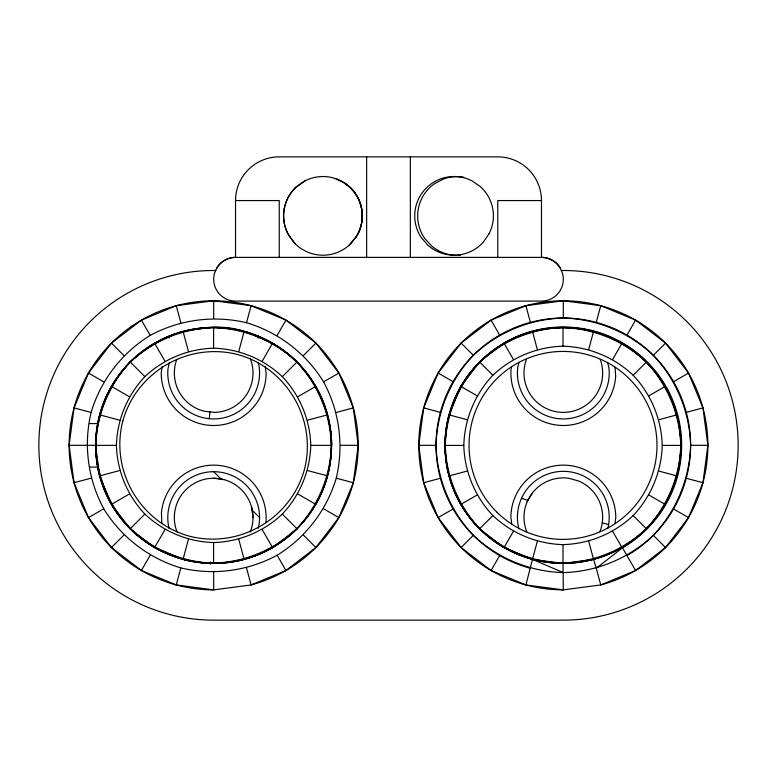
<?xml version="1.0" encoding="UTF-8"?>
<svg xmlns="http://www.w3.org/2000/svg" width="777" height="777" viewBox="0 0 777 777"><rect width="100%" height="100%" fill="white"/><g stroke="black" fill="none" stroke-linecap="round" stroke-linejoin="round"><path stroke-width="1.17" d="M209.256 418.725L209.916 411.868M69.124 445.318L74.048 407.906L88.491 373.047L111.461 343.104L141.404 320.134L176.262 305.691L213.675 300.767L251.088 305.691L285.946 320.134L315.889 343.104L338.859 373.047L353.302 407.906L358.226 445.318L353.302 482.731L338.859 517.589L315.889 547.532L285.946 570.503L251.088 584.945L213.675 589.869L176.262 584.945L141.404 570.503L111.461 547.532L88.491 517.589L74.048 482.731L69.124 445.318L95.581 445.318L99.602 475.883L111.402 504.37L130.167 528.826L154.623 547.591L183.11 559.391A118.094 118.094 0 0 0 272.727 547.591L297.183 528.826M91.084 412.47C83.353 445.066 87.859 479.292 103.759 508.78C121.338 537.286 148.737 558.304 180.827 567.909C213.422 575.64 247.649 571.134 277.136 555.234C305.643 537.655 326.661 510.256 336.266 478.166C343.997 445.571 339.491 411.344 323.591 381.857C306.012 353.35 278.613 332.333 246.523 322.727C213.928 314.996 179.701 319.502 150.214 335.402C121.707 352.981 100.689 380.38 91.084 412.47L74.048 407.906M95.581 445.318C96.474 414.16 108.77 384.479 130.167 361.81C149.339 345.075 172.416 330.847 198.388 329.234A88.656 88.656 0 0 1 258.479 337.14C302.622 353.234 330.856 399.164 331.769 445.318M95.853 445.367C96.746 414.296 109.003 384.702 130.332 362.101C152.933 340.773 182.527 328.516 213.597 327.622C244.658 328.516 274.252 340.773 296.853 362.101C318.182 384.702 330.439 414.296 331.342 445.367C330.439 476.427 318.182 506.021 296.853 528.622C274.252 549.951 244.658 562.208 213.597 563.111C182.527 562.208 152.933 549.951 130.332 528.622C109.003 506.021 96.746 476.427 95.853 445.367L116.414 445.367C117.152 471.008 127.273 495.435 144.872 514.083C163.529 531.691 187.956 541.812 213.597 542.55C239.238 541.812 263.665 531.691 282.313 514.083C299.922 495.435 310.042 471.008 310.781 445.367C310.042 419.726 299.922 395.299 282.313 376.641C263.665 359.042 239.238 348.922 213.597 348.183C187.956 348.922 163.529 359.042 144.872 376.641C127.273 395.299 117.152 419.726 116.414 445.367M162.063 366.666L161.227 373.047A52.447 52.447 0 0 0 213.675 425.495A52.447 52.447 0 0 0 266.123 373.047L265.287 366.666M418.774 445.318L423.698 407.906L438.141 373.047L461.111 343.104L491.054 320.134L525.912 305.691L563.325 300.767L600.738 305.691L635.596 320.134L665.539 343.104L688.509 373.047L702.952 407.906L707.876 445.318L702.952 482.731L688.509 517.589L665.539 547.532L635.596 570.503L600.738 584.945L563.325 589.869L525.912 584.945L491.054 570.503L461.111 547.532L438.141 517.589L423.698 482.731L418.774 445.318L436.033 445.318C437.004 411.732 450.262 379.739 473.319 355.312C497.746 332.255 529.739 318.997 563.325 318.026C596.911 318.997 628.904 332.255 653.331 355.312C676.388 379.739 689.646 411.732 690.617 445.318C689.646 478.904 676.388 510.897 653.331 535.324C628.904 558.381 596.911 571.639 563.325 572.61C529.739 571.639 497.746 558.381 473.319 535.324C450.262 510.897 437.004 478.904 436.033 445.318M445.27 445.396C446.173 414.335 458.43 384.741 479.759 362.14C502.36 340.812 531.954 328.554 563.014 327.651C594.084 328.554 623.678 340.812 646.279 362.14C667.608 384.741 679.865 414.335 680.759 445.396C679.865 476.466 667.608 506.06 646.279 528.661C623.678 549.99 594.084 562.247 563.014 563.15C531.954 562.247 502.36 549.99 479.759 528.661C458.43 506.06 446.173 476.466 445.27 445.396L463.791 445.396C464.549 471.581 474.883 496.513 492.851 515.559C511.897 533.537 536.839 543.871 563.014 544.628C589.199 543.871 614.131 533.537 633.177 515.559C651.155 496.513 661.489 471.581 662.237 445.396C661.489 419.221 651.155 394.289 633.177 375.242C614.131 357.265 589.199 346.93 563.014 346.173C536.839 346.93 511.897 357.265 492.851 375.242C474.883 394.289 464.549 419.221 463.791 445.396M615.073 522.911L615.772 517.589A52.447 52.447 0 0 0 563.325 465.141A52.447 52.447 0 0 0 510.877 517.589L511.713 523.97M169.124 338.102L169.473 335.713M210.334 564.238L210.684 561.839M511.596 366.686L510.975 369.93A52.447 52.447 0 0 0 560.207 425.398A52.447 52.447 0 0 0 615.675 376.165L615.025 366.997M169.454 362.344L167.997 368.619A45.892 45.892 0 0 0 215.248 418.91A45.892 45.892 0 0 0 258.945 365.491L257.954 362.276M525.912 584.945L532.478 559.382L504.011 547.6L479.652 528.991A118.327 118.327 0 0 1 449.028 414.695L460.819 386.392L479.574 361.956L504.166 342.842A118.327 118.327 0 0 1 665.802 386.159A118.327 118.327 0 0 1 622.484 547.795L596.27 568.269L600.738 584.945A144.551 144.551 0 0 0 674.057 352.408A144.551 144.551 0 0 0 432.323 384.226A144.551 144.551 0 0 0 563.325 589.869L563.014 563.403L532.478 559.382L563.325 572.61M183.119 559.1L188.442 539.238M238.753 351.495L244.065 331.633M176.262 584.945L180.827 567.909M246.523 322.727L251.088 305.691M532.546 559.139L537.334 541.248M588.694 349.553L593.492 331.662M596.27 322.368L600.738 305.691M519.075 362.335L517.89 366.579A45.892 45.892 0 0 0 562.839 418.929A45.892 45.892 0 0 0 608.886 367.531L607.546 362.315M216.598 268.308L214.423 273.582A21.853 21.853 0 0 0 235.528 301.087L541.472 301.087A21.853 21.853 0 0 0 562.577 273.582L560.402 268.308A21.853 21.853 0 0 0 541.472 257.381L235.528 257.381A21.853 21.853 0 0 0 216.598 268.308A21.853 21.853 0 0 1 235.528 257.381L235.528 200.213M141.404 570.503L150.214 555.234M154.72 547.338L165.006 529.525M262.189 361.198L272.465 343.395M277.136 335.402L285.946 320.134M504.147 547.367L513.403 531.332M612.626 359.469L621.891 343.434M491.054 570.503L499.679 555.555M626.971 335.081L635.596 320.134M527.175 501.738L532.41 492.909M349.242 245.114L355.915 237.306A39.336 39.336 0 0 0 344.386 182.886L335.12 178.457M111.461 547.532L123.931 535.062M130.332 528.622A117.745 117.745 0 0 0 327.331 475.835A117.745 117.745 0 0 0 183.119 331.633A117.745 117.745 0 0 0 130.332 528.622L144.872 514.083M282.313 376.641L296.853 362.101M303.418 355.575L315.889 343.104M479.759 528.661A117.745 117.745 0 0 0 676.748 475.874A117.745 117.745 0 0 0 532.546 331.662A117.745 117.745 0 0 0 479.759 528.661L492.851 515.559M633.177 375.242L646.279 362.14M461.111 547.532L473.319 535.324M438.141 373.047L453.088 381.672A127.292 127.292 0 0 1 653.331 355.312L665.539 343.104M295.124 188.044L303.273 181.799A39.336 39.336 0 0 1 342.608 181.799L350.757 188.044A39.336 39.336 0 0 1 357.002 235.528L350.757 243.677A39.336 39.336 0 0 1 293.687 242.162L287.878 233.692A39.336 39.336 0 0 1 296.639 186.606L305.108 180.798M88.491 517.589L103.759 508.78M111.626 504.234L129.429 493.958M297.756 396.775L315.569 386.49M323.591 381.857L338.859 373.047M438.141 517.589L453.088 508.964M461.043 504.273L477.088 495.017M648.95 395.784L664.986 386.528M673.562 381.672L688.509 373.047M74.048 482.731L91.084 478.166M99.864 475.835L119.726 470.522M307.469 420.211L327.331 414.889M336.266 412.47L353.302 407.906M423.698 482.731L440.374 478.263M449.281 475.874L467.171 471.085M658.857 419.716L676.748 414.928M686.276 412.373L702.952 407.906M563.014 563.403L593.56 559.382L596.27 568.269M215.695 270.493L213.675 270.493A174.825 174.825 0 0 0 38.85 445.318A174.825 174.825 0 0 0 213.675 620.143L563.325 620.143A174.825 174.825 0 0 0 738.15 445.318A174.825 174.825 0 0 0 563.325 270.493L561.305 270.493M89.627 423.562L98.436 423.562M310.781 445.367L331.342 445.367M340.588 445.318L358.226 445.318M690.617 445.318L707.876 445.318M662.237 445.396L680.759 445.396M89.627 467.074L98.436 467.074M177.117 532.109A39.336 39.336 0 0 1 213.675 478.253L223.854 479.594M423.698 407.906L440.374 412.373M686.276 478.263L702.952 482.731M449.281 414.928L467.171 419.716M658.857 471.085L676.748 475.874M99.864 414.889L119.726 420.211M307.469 470.522L327.331 475.835M336.266 478.166L353.302 482.731M602.262 522.843L608.624 524.592M521.474 498.407L527.991 500.359M673.562 508.964L688.509 517.589M461.043 386.528L477.088 395.784M648.95 495.017L664.986 504.273M88.491 373.047L103.759 381.857M323.591 508.78L338.859 517.589M111.626 386.49L129.429 396.775M297.756 493.958L315.569 504.234M461.111 343.104L473.319 355.312M653.331 535.324L665.539 547.532M479.759 362.14L492.851 375.242M633.177 515.559L646.279 528.661M111.461 343.104L123.931 355.575M303.418 535.062L315.889 547.532M130.332 362.101L144.872 376.641M282.313 514.083L296.853 528.622M169.056 528.311A45.892 45.892 0 0 1 213.675 471.697L221.222 479.254M252.02 510.042L259.567 517.589M295.124 243.677L288.879 235.528A39.336 39.336 0 0 1 296.639 186.606M491.054 320.134L499.679 335.081M622.484 547.795L635.596 570.503M504.147 343.434L513.403 359.469M612.626 531.332L621.891 547.367M141.404 320.134L150.214 335.402M277.136 555.234L285.946 570.503M154.72 343.395L165.006 361.198M262.189 529.525L272.465 547.338M460.343 503.826L460.654 504.594M525.912 305.691L530.38 322.368M532.546 331.662L537.334 349.553M588.694 541.248L593.492 559.139M176.262 305.691L180.827 322.727M246.523 567.909L251.088 584.945A144.551 144.551 0 0 0 324.407 352.408A144.551 144.551 0 0 0 82.673 384.226A144.551 144.551 0 0 0 213.675 589.869L213.675 572.231M183.119 331.633L188.442 351.495M238.753 539.238L244.065 559.1M257.877 335.713L258.226 338.102M251.67 507.41L253.011 517.589M161.878 523.465L161.431 512.917A52.447 52.447 0 0 1 218.347 465.355A52.447 52.447 0 0 1 265.919 522.261M563.325 300.767L563.325 318.026M563.014 327.651L563.014 346.173M563.014 544.628L563.014 563.15M541.472 200.213L541.472 257.381A21.853 21.853 0 0 1 560.402 268.308M497.766 257.381L497.766 200.563L541.472 200.563A43.706 43.706 0 0 0 497.766 156.857L279.234 156.857A43.706 43.706 0 0 0 235.528 200.563L279.234 200.563L279.234 257.381M410.353 156.857L410.353 257.381M366.647 156.857L366.647 257.381M213.675 300.767L213.675 318.405M213.597 327.622L213.597 348.183M213.597 542.55L213.597 563.111M460.44 255.138A39.336 39.336 0 0 1 431.721 246.095L424.786 238.529A39.336 39.336 0 0 1 434.421 183.741L443.531 178.992A39.336 39.336 0 0 1 463.811 177.214M344.386 182.886A39.336 39.336 0 0 1 355.915 237.306M530.38 568.269A127.292 127.292 0 0 1 453.088 381.672M653.331 355.312A127.292 127.292 0 0 1 626.971 555.555M213.675 471.697A45.892 45.892 0 0 1 258.294 528.311M518.949 528.943A45.892 45.892 0 0 1 562.898 471.338A45.892 45.892 0 0 1 607.905 528.107M600.232 359.43A39.336 39.336 0 0 1 563.48 412.383A39.336 39.336 0 0 1 526.311 359.732M599.912 531.682A39.336 39.336 0 0 0 578.826 481.08L568.939 478.302A39.336 39.336 0 0 0 526.806 531.837M213.675 478.253A39.336 39.336 0 0 1 250.233 532.109M250.34 358.809A39.336 39.336 0 0 1 214.52 412.373L204.312 411.247A39.336 39.336 0 0 1 176.816 359.314M122.824 421.047C109.945 470.551 139.957 522.533 189.277 536.13C238.782 549.018 290.763 519.007 304.361 469.687C317.249 420.172 287.237 368.191 237.917 354.594C188.403 341.715 136.422 371.727 122.824 421.047M489.054 233.819L483.216 242.269A39.336 39.336 0 0 1 427.651 245.017L421.008 237.189A39.336 39.336 0 0 1 472.018 180.866L480.468 186.703A39.336 39.336 0 0 1 489.054 233.819M154.594 547.562A118.007 118.007 0 0 0 331.604 445.367A118.007 118.007 0 0 0 154.594 343.172A118.007 118.007 0 0 0 154.594 547.562M130.245 528.719A117.881 117.881 0 0 0 327.457 475.874A117.881 117.881 0 0 0 183.09 331.507A117.881 117.881 0 0 0 130.245 528.719M479.574 528.846A118.007 118.007 0 0 0 677 475.942A118.007 118.007 0 0 0 532.478 331.41A118.007 118.007 0 0 0 479.574 528.846M496.571 511.849A93.968 93.968 0 0 0 653.787 469.726A93.968 93.968 0 0 0 538.694 354.633A93.968 93.968 0 0 0 496.571 511.849M479.671 528.748A117.881 117.881 0 0 0 676.874 475.912A117.881 117.881 0 0 0 532.507 331.546A117.881 117.881 0 0 0 479.671 528.748"/></g></svg>
